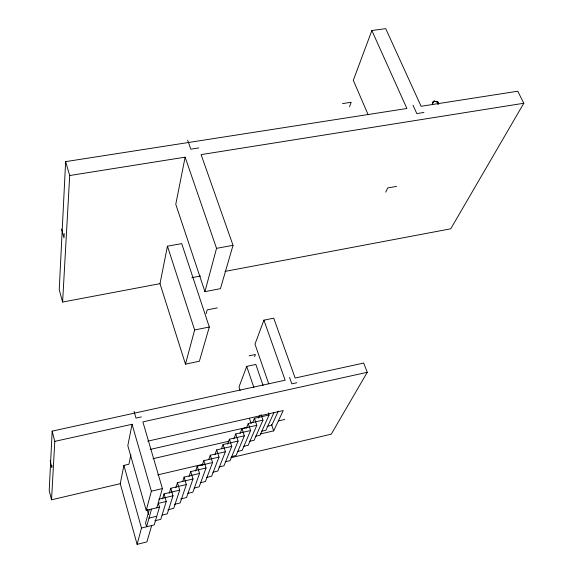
<?xml version="1.0" encoding="UTF-8"?>
<svg xmlns="http://www.w3.org/2000/svg" width="573" height="573" viewBox="0 0 573 573"><rect width="100%" height="100%" fill="white"/><g stroke="black" fill="none" stroke-linecap="round" stroke-linejoin="round"><path stroke-width="0.86" d="M230.919 457.72L331.251 434.176L367.257 372.3L363.683 363.053L295.145 378.03L273.729 318.18L263.924 320.164L285.153 380.207L52.164 431.125L49.199 490.509L51.527 499.806L120.258 483.684L123.89 465.405L128.896 464.252L130.866 454.804M224.988 271.409L450.743 228.813L523.801 103.262L517.763 91.222L421.098 106.277L385.715 28.65L371.863 30.512L406.887 108.49L65.63 161.629L59.227 289.745L62.607 302.05L159.996 283.671L167.445 246.182L181.72 243.618L209.31 327.018L199.375 361.234L185.473 364.142L159.996 283.671M51.935 465.491L51.828 467.453L50.166 460.885M64.212 233.562L63.99 237.795L61.504 229.014M51.527 499.806L54.8 441.368L52.164 431.125M62.607 302.05L69.698 175.531L65.63 161.629M54.8 441.368L132.062 424.292L127.815 445.672L146.23 510.371L159.466 507.162L158.363 503.359L166.256 501.454L164.043 493.897L179.707 490.144L177.465 482.674L192.972 478.985L190.716 471.593L206.072 467.976L203.795 460.663L219.001 457.104L216.701 449.869L231.764 446.374L229.444 439.219L244.363 435.781L242.021 428.697L256.804 425.324L254.448 418.311L269.088 414.995L268.372 412.911M69.698 175.531L185.129 157.16L175.768 204.289L204.926 291.643L220.447 288.656L233.025 245.33L201.109 154.617L523.801 103.262M151.68 525.52L146.932 541.893L137.112 544.35L141.488 528.027L123.89 465.405M146.23 510.371L151.372 491.204L132.062 424.292M185.473 364.142L194.641 329.976L167.445 246.182M204.926 291.643L216.544 248.345L185.129 157.16M149.274 509.512L145.549 523.085L146.595 526.773L151.537 509.082M206.122 313.696L207.182 309.886L217.339 307.887M156.83 507.8L162.41 488.576L142.87 421.9L367.257 372.3M433.066 102.911L433.539 101.292L434.377 101.049L438.166 102.76L438.717 104.164M159.466 507.162L154.223 524.889L141.488 528.027M162.574 498.847L164.043 493.897M166.256 501.454L160.762 519.346L154.86 520.8M169.243 493.26L170.775 488.268L186.361 484.55L184.112 477.116L199.547 473.463L197.277 466.114L212.562 462.526L210.27 455.249L225.404 451.725L223.09 444.526L238.089 441.067L235.754 433.94L250.602 430.538L248.252 423.49L262.964 420.145L261.073 414.558M170.775 488.268L173.003 495.781L167.266 513.838L162.231 515.07M175.868 487.709L177.465 482.674M179.707 490.144L173.726 508.366L167.875 509.791M182.723 481.349L184.112 477.116M186.361 484.55L180.144 502.929L174.321 504.347M189.061 476.492L190.716 471.593M195.558 471.049L197.277 466.114M192.972 478.985L186.519 497.529L180.724 498.925M202.018 465.641L203.795 460.663M199.547 473.463L192.857 492.157L187.915 493.346M208.737 459.431L210.27 455.249M206.072 467.976L199.153 486.821L194.233 488.003M263.086 385.507L255.83 364.442L246.698 366.383L238.984 387.076L240.123 390.464M263.924 320.164L254.985 344.144L268.751 383.853M371.863 30.512L353.305 80.313L368.124 114.693M214.882 454.711L216.701 449.869M212.562 462.526L205.413 481.521L200.514 482.688M254.577 356.707L255.415 354.486L249.133 355.812M349.509 106.721L351.192 102.281L342.496 103.598M221.536 448.587L223.09 444.526M219.001 457.104L211.638 476.249L206.76 477.409M227.517 444.132L229.444 439.219M225.404 451.725L217.819 471.013L212.963 472.166M233.777 438.889L235.754 433.94M231.764 446.374L223.957 465.806L219.13 466.952M240.073 433.482L242.021 428.697M238.089 441.067L230.067 460.635L225.253 461.766M246.254 428.303L248.252 423.49M244.363 435.781L236.133 455.492L231.349 456.617M252.736 422.351L254.448 418.311M250.602 430.538L242.164 450.385L237.401 451.495M258.502 418.046L259.548 415.604M437.564 104.157L438.166 102.76L437.665 101.65L433.539 101.292L432.271 102.846L432.787 104.229M256.804 425.324L248.159 445.307L243.41 446.41M262.964 420.145L254.118 440.257L249.391 441.353M269.088 414.995L260.035 435.244L255.336 436.325M274.059 412.331L265.922 430.259L261.245 431.333M278.313 411.106L271.774 425.302L267.111 426.369M260.672 433.883L273.686 430.889L283.227 410.555L147.762 441.16M385.729 192.105L387.677 187.951L396.58 186.39M432.271 102.846L434.377 101.049M149.016 518.107L156.014 516.395M158.843 499.183L173.003 495.781M151.372 491.204L162.41 488.576M157.79 474.874L203.1 464.245M153.012 458.694L228.584 441.282M278.363 420.911L284.752 419.45M150.441 449.375L247.665 427.2M141.402 416.915L136.016 418.097L134.061 411.378M296.835 382.75L291.836 383.846L289.566 377.464M194.641 329.976L209.31 327.018M191.855 277.661L200.579 276.014M216.544 248.345L233.025 245.33M198.752 147.92L190.802 149.173L187.665 140.17M423.92 112.473L416.815 113.59L413.026 105.21M437.665 101.65L438.581 103.928M271.459 424.392L273.686 430.889M246.698 366.383L253.889 387.52M249.477 418.419L251.175 423.504M147.053 509.275L148.514 514.404M120.258 483.684L137.112 544.35"/></g></svg>
